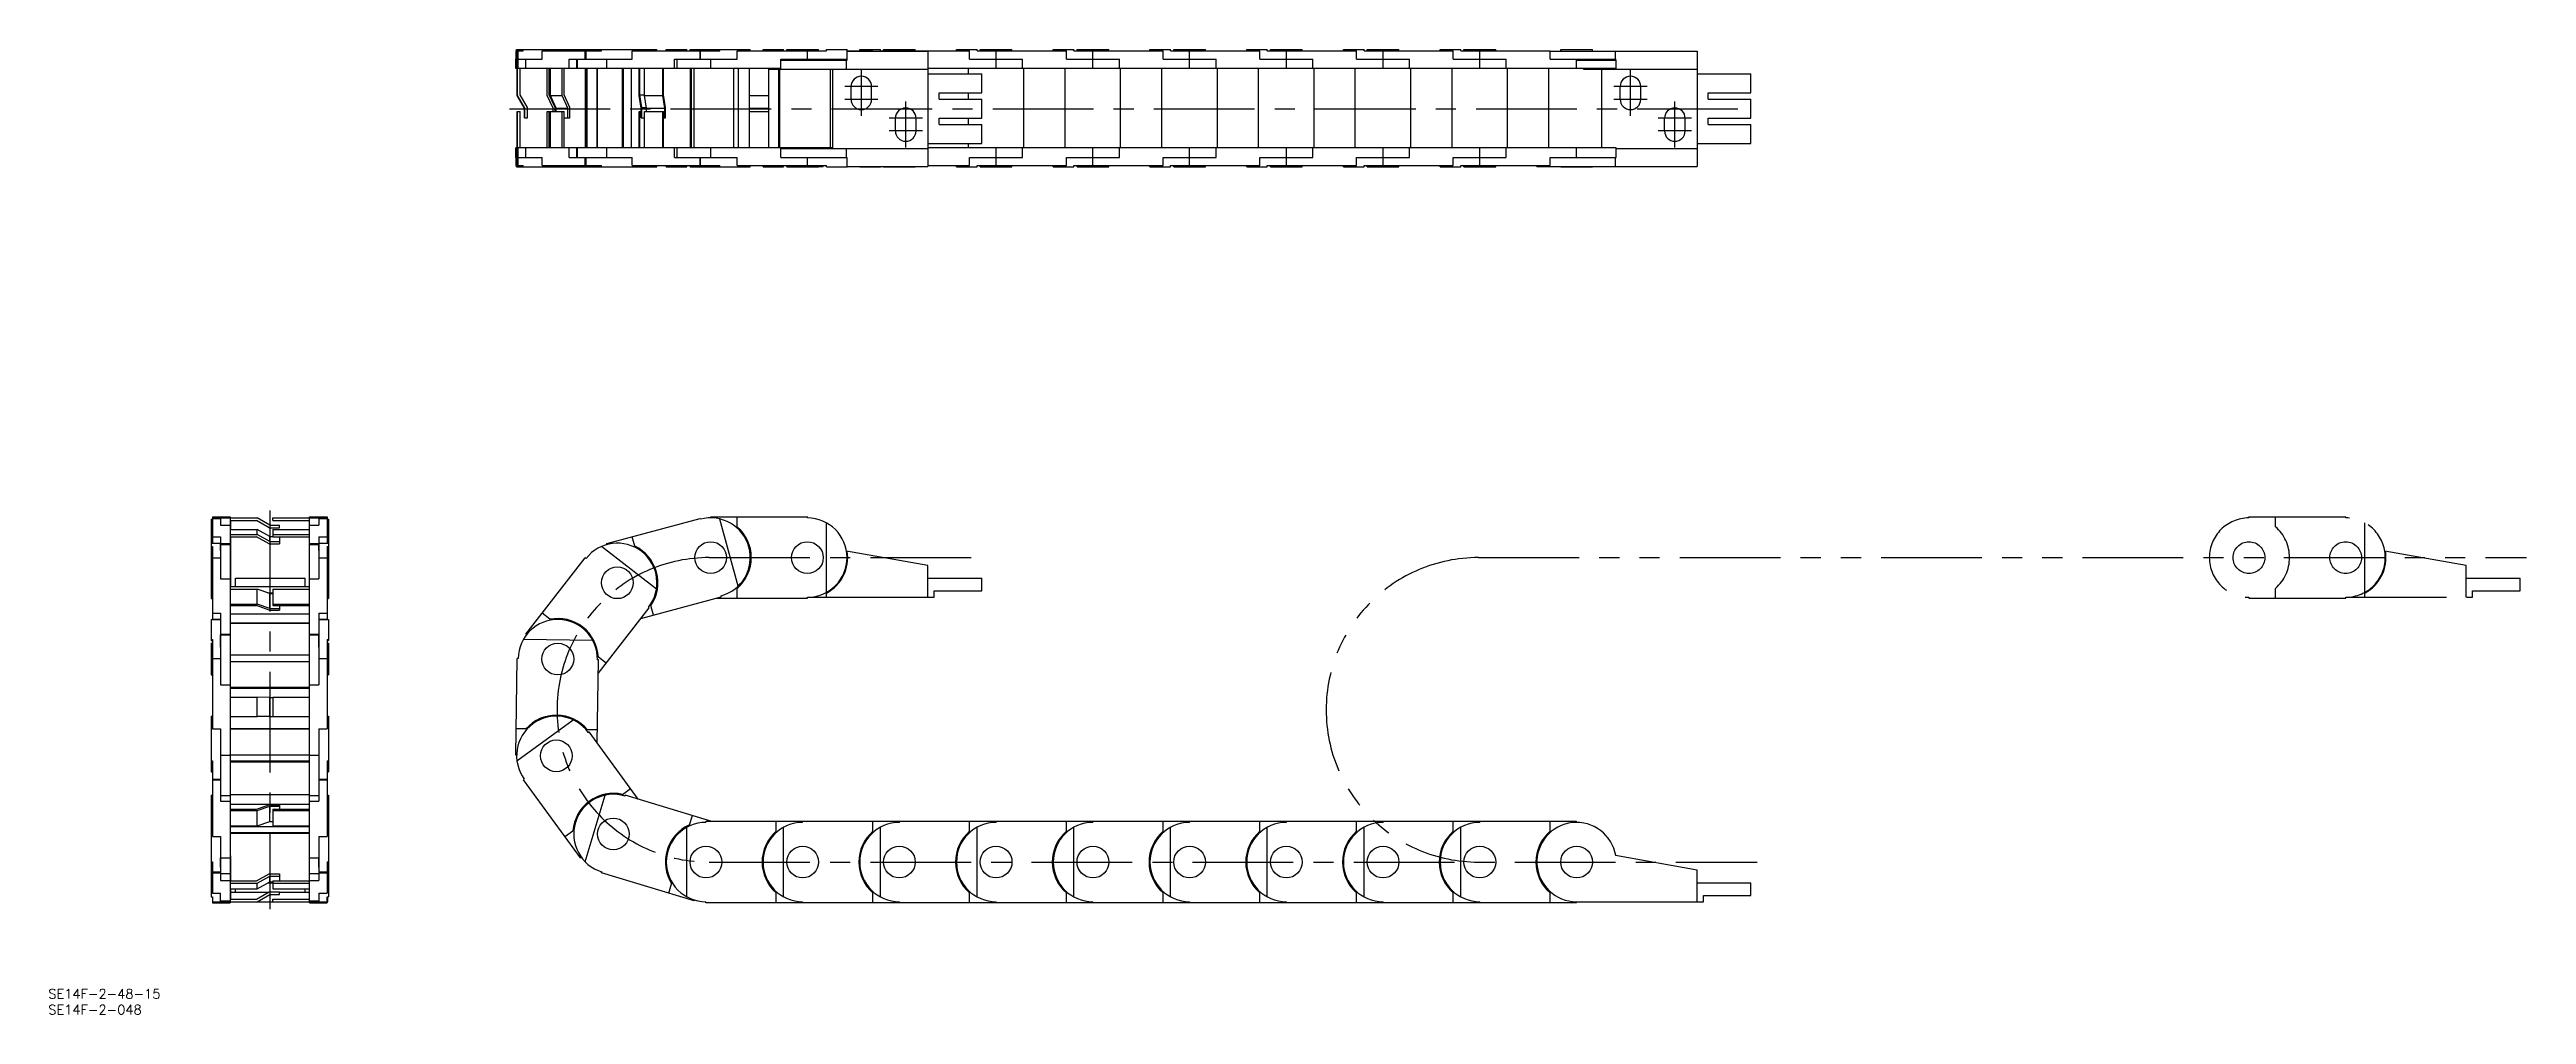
# Model space of a CAD drawing. Extents: x -69 to 712, y -35 to 269.
import ezdxf

# ---------------------------------------------------------------- set-up
doc = ezdxf.new("R2010")
doc.units = 0
doc.linetypes.add('CENTER', pattern=[50.8, 31.75, -6.35, 6.35, -6.35])
doc.linetypes.add('PHANTOM', pattern=[63.5, 31.75, -6.35, 6.35, -6.35, 6.35, -6.35])
doc.layers.get('0').update_dxf_attribs({"linetype": 'CONTINUOUS'})
doc.layers.add('CENTER', color=1, linetype='CENTER')
doc.styles.get("Standard").update_dxf_attribs({"font": 'txt.shx', "height": 3, "bigfont": 'bigfont.shx'})

msp = doc.modelspace()

# ---------------------------------------------------------------- linework, layer by layer
at = {"color": 7, "linetype": 'CONTINUOUS'}
for p, q in [((77.53, 262.97), (77.53, 265.97)), ((77.53, 265.97), (77.66, 265.97)), ((77.66, 268.58), (79.93, 268.58)), ((77.66, 265.97), (77.66, 268.58)), ((77.82, 268.97), (122.06, 268.97)), ((77.82, 268.58), (77.82, 268.97)), ((77.87, 262.97), (77.87, 265.97)), ((77.87, 265.97), (85.84, 265.97)), ((78, 265.97), (78, 268.58)), ((78.3, 265.97), (78.3, 268.58)), ((78.3, 262.97), (78.3, 265.97)), ((78.87, 265.97), (80.71, 265.97)), ((78.87, 265.97), (78.87, 265.97)), ((79.93, 268.58), (79.93, 268.97)), ((80.71, 262.97), (80.71, 265.97)), ((85.84, 268.58), (104.6, 268.58)), ((85.84, 265.97), (85.84, 268.58)), ((94.33, 265.97), (114.28, 265.97)), ((94.33, 262.97), (94.33, 265.97)), ((96.77, 262.97), (96.77, 265.97)), ((96.77, 265.97), (97.06, 265.97)), ((97.06, 262.97), (97.06, 265.97)), ((99.46, 265.97), (99.46, 268.58)), ((99.7, 265.97), (99.7, 268.58)), ((101.86, 268.58), (101.86, 268.97)), ((102.29, 265.97), (106.22, 265.97)), ((102.29, 265.97), (102.29, 265.97)), ((104.56, 268.58), (104.56, 268.97)), ((104.6, 268.58), (104.6, 268.97)), ((106.22, 262.97), (106.22, 265.97)), ((114.28, 268.58), (141.93, 268.58)), ((114.28, 265.97), (114.28, 268.58)), ((122.06, 268.58), (122.06, 268.97)), ((125, 268.97), (131.5, 268.97)), ((125, 268.58), (125, 268.97)), ((127.6, 262.97), (127.6, 265.97)), ((127.6, 265.97), (147.35, 265.97)), ((128.41, 262.97), (128.41, 265.97)), ((131.5, 268.58), (131.5, 268.97)), ((132.5, 268.97), (151.5, 268.97)), ((132.5, 268.58), (132.5, 268.97)), ((134, 268.58), (134, 268.97)), ((135.66, 265.97), (135.66, 268.58)), ((135.74, 265.97), (135.74, 268.58)), ((139, 262.97), (139, 265.97)), ((141.93, 268.58), (141.93, 268.97)), ((147.35, 268.58), (175.5, 268.58)), ((147.35, 265.97), (147.35, 268.58)), ((151.5, 268.58), (151.5, 268.97)), ((155.5, 268.97), (162, 268.97)), ((155.5, 268.58), (155.5, 268.97)), ((161.15, 262.97), (161.15, 265.97)), ((161.15, 265.97), (173.05, 265.97)), ((161.15, 265.62), (182.04, 265.62)), ((162, 268.58), (162, 268.97)), ((163, 268.97), (173, 268.97)), ((163, 268.58), (163, 268.97)), ((164.5, 265.62), (164.5, 265.97)), ((169.5, 265.97), (169.5, 268.58)), ((173, 268.58), (173, 268.97)), ((173.05, 265.97), (182, 265.97)), ((173.05, 265.97), (173.05, 265.97)), ((174.5, 265.62), (174.5, 265.97)), ((175.5, 268.97), (182, 268.97)), ((175.5, 268.58), (175.5, 268.97)), ((175.5, 265.62), (175.5, 265.97)), ((181.83, 262.8), (181.83, 265.62)), ((182, 265.97), (182, 268.97)), ((182, 268.58), (190.15, 268.58)), ((182, 268.45), (207.5, 268.45)), ((182.04, 265.62), (182.04, 268.45)), ((186, 268.97), (192.5, 268.97)), ((186, 268.58), (186, 268.97)), ((190.15, 268.45), (190.15, 268.58)), ((192.5, 268.58), (192.5, 268.97)), ((192.5, 268.58), (220.65, 268.58)), ((193.5, 268.97), (203.5, 268.97)), ((193.5, 268.58), (193.5, 268.97)), ((198.5, 268.45), (198.5, 268.58)), ((203.5, 268.58), (203.5, 268.97)), ((207.5, 268.45), (207.5, 232.15)), ((216.5, 268.97), (223, 268.97)), ((216.5, 268.58), (216.5, 268.97)), ((220.65, 265.97), (220.65, 268.58)), ((220.65, 265.97), (237.35, 265.97)), ((223, 268.58), (223, 268.97)), ((223, 268.58), (251.15, 268.58)), ((224, 268.97), (234, 268.97)), ((224, 268.58), (224, 268.97)), ((229, 262.97), (229, 268.58)), ((234, 268.58), (234, 268.97)), ((237.35, 262.97), (237.35, 265.97)), ((247, 268.97), (253.5, 268.97)), ((247, 268.58), (247, 268.97)), ((251.15, 265.97), (251.15, 268.58)), ((251.15, 265.97), (267.85, 265.97)), ((253.5, 268.58), (253.5, 268.97)), ((253.5, 268.58), (281.65, 268.58)), ((254.5, 268.97), (264.5, 268.97)), ((254.5, 268.58), (254.5, 268.97)), ((259.5, 262.97), (259.5, 268.58)), ((264.5, 268.58), (264.5, 268.97)), ((267.85, 262.97), (267.85, 265.97)), ((277.5, 268.97), (284, 268.97)), ((277.5, 268.58), (277.5, 268.97)), ((281.65, 265.97), (281.65, 268.58)), ((281.65, 265.97), (298.35, 265.97)), ((284, 268.58), (284, 268.97)), ((284, 268.58), (312.15, 268.58)), ((285, 268.97), (295, 268.97)), ((285, 268.58), (285, 268.97)), ((290, 262.97), (290, 268.58)), ((295, 268.58), (295, 268.97)), ((298.35, 262.97), (298.35, 265.97)), ((308, 268.97), (314.5, 268.97)), ((308, 268.58), (308, 268.97)), ((312.15, 265.97), (312.15, 268.58)), ((312.15, 265.97), (328.85, 265.97)), ((314.5, 268.58), (314.5, 268.97)), ((314.5, 268.58), (342.65, 268.58)), ((315.5, 268.97), (325.5, 268.97)), ((315.5, 268.58), (315.5, 268.97)), ((320.5, 262.97), (320.5, 268.58)), ((325.5, 268.58), (325.5, 268.97)), ((328.85, 262.97), (328.85, 265.97)), ((338.5, 268.97), (345, 268.97)), ((338.5, 268.58), (338.5, 268.97)), ((342.65, 265.97), (342.65, 268.58)), ((342.65, 265.97), (359.35, 265.97)), ((345, 268.58), (345, 268.97)), ((345, 268.58), (373.15, 268.58)), ((346, 268.97), (356, 268.97)), ((346, 268.58), (346, 268.97)), ((351, 262.97), (351, 268.58)), ((356, 268.58), (356, 268.97)), ((359.35, 262.97), (359.35, 265.97)), ((369, 268.97), (375.5, 268.97)), ((369, 268.58), (369, 268.97)), ((373.15, 265.97), (373.15, 268.58)), ((373.15, 265.97), (389.85, 265.97)), ((375.5, 268.58), (375.5, 268.97)), ((375.5, 268.58), (403.65, 268.58)), ((376.5, 268.97), (386.5, 268.97)), ((376.5, 268.58), (376.5, 268.97)), ((381.5, 262.97), (381.5, 268.58)), ((386.5, 268.58), (386.5, 268.97)), ((389.85, 262.97), (389.85, 265.97)), ((403.65, 265.97), (403.65, 268.58)), ((403.65, 268.45), (450, 268.45)), ((403.65, 265.97), (424.5, 265.97)), ((407, 268.97), (417, 268.97)), ((407, 268.45), (407, 268.97)), ((412, 262.97), (412, 265.97)), ((412, 265.62), (424.54, 265.62)), ((417, 268.45), (417, 268.97)), ((424.33, 265.62), (424.33, 268.45)), ((424.5, 262.97), (424.5, 265.62)), ((424.54, 262.8), (424.54, 265.62)), ((450, 268.45), (450, 232.15)), ((161.15, 262.97), (77.53, 262.97)), ((78.02, 254.47), (78.02, 262.97)), ((78.11, 254.47), (78.11, 262.97)), ((78.91, 254.69), (78.91, 262.97)), ((87.46, 254.47), (87.46, 262.97)), ((88.1, 254.69), (88.1, 262.97)), ((88.48, 254.47), (88.48, 262.97)), ((92.17, 254.47), (92.17, 262.97)), ((92.8, 254.69), (92.8, 262.97)), ((99.56, 237.97), (99.56, 262.97)), ((99.76, 237.97), (99.76, 262.97)), ((100.01, 237.97), (100.01, 262.97)), ((103.16, 237.97), (103.16, 262.97)), ((103.36, 237.97), (103.36, 262.97)), ((111.2, 237.97), (111.2, 262.97)), ((111.54, 237.97), (111.54, 262.97)), ((114.03, 237.97), (114.03, 262.97)), ((116.4, 254.47), (116.4, 262.97)), ((116.64, 254.69), (116.64, 262.97)), ((118.12, 254.47), (118.12, 262.97)), ((123.91, 254.47), (123.91, 262.97)), ((124.12, 254.69), (124.12, 262.97)), ((132.68, 237.97), (132.68, 262.97)), ((132.99, 237.97), (132.99, 262.97)), ((133.81, 237.97), (133.81, 262.97)), ((146.25, 237.97), (146.25, 262.97)), ((147.75, 237.97), (147.75, 262.97)), ((151.25, 237.97), (151.25, 262.97)), ((157.25, 262.97), (157.25, 237.97)), ((157.25, 262.8), (207.5, 262.8)), ((160.5, 237.97), (160.5, 262.8)), ((160.75, 237.97), (160.75, 262.8)), ((176.75, 237.97), (176.75, 262.8)), ((177.5, 237.8), (177.5, 262.8)), ((424.5, 262.97), (207.5, 262.97)), ((207.5, 261.3), (224.5, 261.3)), ((220.25, 261.3), (220.25, 262.97)), ((224.5, 255.3), (224.5, 261.3)), ((237.75, 237.97), (237.75, 262.97)), ((250.75, 237.97), (250.75, 262.97)), ((268.25, 237.97), (268.25, 262.97)), ((281.25, 237.97), (281.25, 262.97)), ((298.75, 237.97), (298.75, 262.97)), ((311.75, 237.97), (311.75, 262.97)), ((329.25, 237.97), (329.25, 262.97)), ((342.25, 237.97), (342.25, 262.97)), ((359.75, 237.97), (359.75, 262.97)), ((372.75, 237.97), (372.75, 262.97)), ((390.25, 237.97), (390.25, 262.97)), ((403.25, 237.97), (403.25, 262.97)), ((414.24, 262.8), (414.24, 262.97)), ((414.24, 262.8), (450, 262.8)), ((420, 237.97), (420, 262.8)), ((450, 261.3), (467, 261.3)), ((467, 255.3), (467, 261.3)), ((80.33, 250.47), (78.02, 254.47)), ((78.02, 254.47), (78.11, 254.47)), ((80.42, 250.47), (78.11, 254.47)), ((81.22, 250.69), (78.91, 254.69)), ((80.33, 250.47), (80.42, 250.47)), ((80.33, 247.47), (80.33, 250.47)), ((80.42, 247.47), (80.42, 250.47)), ((81.22, 247.47), (81.22, 250.69)), ((89.32, 250.47), (87.46, 254.47)), ((89.97, 250.69), (88.1, 254.69)), ((88.1, 254.69), (88.48, 254.69)), ((90.3, 250.47), (88.48, 254.47)), ((88.48, 254.47), (92.17, 254.47)), ((89.32, 249.47), (89.32, 250.47)), ((89.97, 250.69), (90.2, 250.69)), ((89.97, 249.47), (89.97, 250.69)), ((90.3, 250.47), (93.99, 250.47)), ((90.3, 249.47), (90.3, 250.47)), ((93.99, 250.47), (92.17, 254.47)), ((94.62, 250.69), (92.8, 254.69)), ((93.99, 247.47), (93.99, 250.47)), ((94.62, 247.47), (94.62, 250.69)), ((117.08, 250.47), (116.4, 254.47)), ((117.31, 250.69), (116.64, 254.69)), ((116.64, 254.69), (118.12, 254.69)), ((117.08, 247.47), (117.08, 250.47)), ((117.31, 250.69), (118.69, 250.69)), ((117.31, 247.47), (117.31, 250.69)), ((118.72, 250.47), (118.12, 254.47)), ((118.12, 254.47), (123.91, 254.47)), ((118.72, 250.47), (124.52, 250.47)), ((118.72, 249.47), (118.72, 250.47)), ((124.52, 250.47), (123.91, 254.47)), ((124.72, 250.69), (124.12, 254.69)), ((124.52, 247.47), (124.52, 250.47)), ((124.72, 247.47), (124.72, 250.69)), ((151.25, 254.47), (157.25, 254.47)), ((151.25, 250.47), (157.25, 250.47)), ((183.25, 253.3), (183.25, 257.3)), ((189.75, 253.3), (189.75, 257.3)), ((211, 255.3), (224.5, 255.3)), ((211, 253.3), (211, 255.3)), ((211, 253.3), (224.5, 253.3)), ((220.25, 253.3), (220.25, 255.3)), ((224.5, 247.3), (224.5, 253.3)), ((425.75, 253.3), (425.75, 257.3)), ((432.25, 253.3), (432.25, 257.3)), ((453.5, 255.3), (467, 255.3)), ((453.5, 253.3), (453.5, 255.3)), ((453.5, 253.3), (467, 253.3)), ((467, 247.3), (467, 253.3)), ((78.02, 237.97), (78.02, 249.47)), ((78.02, 249.47), (78.91, 249.47)), ((78.11, 237.97), (78.11, 249.47)), ((78.91, 237.97), (78.91, 249.47)), ((80.33, 247.47), (81.22, 247.47)), ((87.46, 237.97), (87.46, 249.47)), ((87.46, 249.47), (92.8, 249.47)), ((88.1, 237.97), (88.1, 249.47)), ((88.48, 237.97), (88.48, 249.47)), ((92.17, 237.97), (92.17, 249.47)), ((92.8, 237.97), (92.8, 249.47)), ((92.8, 247.47), (94.62, 247.47)), ((116.4, 237.97), (116.4, 249.47)), ((116.4, 249.47), (117.08, 249.47)), ((116.64, 237.97), (116.64, 249.47)), ((117.08, 247.47), (118.12, 247.47)), ((118.12, 237.97), (118.12, 249.47)), ((118.12, 249.47), (124.12, 249.47)), ((123.91, 237.97), (123.91, 249.47)), ((124.12, 237.97), (124.12, 249.47)), ((124.12, 247.47), (124.72, 247.47)), ((151.25, 249.47), (157.25, 249.47)), ((197.25, 243.3), (197.25, 247.3)), ((203.75, 243.3), (203.75, 247.3)), ((211, 247.3), (224.5, 247.3)), ((211, 245.3), (211, 247.3)), ((211, 245.3), (224.5, 245.3)), ((220.25, 245.3), (220.25, 247.3)), ((224.5, 239.3), (224.5, 245.3)), ((439.75, 243.3), (439.75, 247.3)), ((446.25, 243.3), (446.25, 247.3)), ((453.5, 247.3), (467, 247.3)), ((453.5, 245.3), (453.5, 247.3)), ((453.5, 245.3), (467, 245.3)), ((467, 239.3), (467, 245.3)), ((177.5, 237.97), (77.53, 237.97)), ((77.53, 234.97), (77.53, 237.97)), ((77.53, 234.97), (77.66, 234.97)), ((77.66, 232.37), (77.66, 234.97)), ((77.87, 234.97), (77.87, 237.97)), ((77.87, 234.97), (85.84, 234.97)), ((78, 232.37), (78, 234.97)), ((78.3, 234.97), (78.3, 237.97)), ((78.3, 232.37), (78.3, 234.97)), ((78.87, 234.98), (80.94, 234.98)), ((78.87, 234.97), (78.87, 234.98)), ((80.71, 234.97), (80.71, 237.97)), ((85.84, 232.37), (85.84, 234.97)), ((94.33, 234.97), (94.33, 237.97)), ((94.33, 234.97), (114.28, 234.97)), ((96.77, 234.98), (96.77, 237.97)), ((96.77, 234.98), (97.06, 234.98)), ((97.06, 234.97), (97.06, 237.97)), ((99.46, 232.37), (99.46, 234.97)), ((99.7, 232.37), (99.7, 234.97)), ((102.29, 234.98), (106.3, 234.98)), ((102.29, 234.97), (102.29, 234.98)), ((106.22, 234.97), (106.22, 237.97)), ((114.28, 232.37), (114.28, 234.97)), ((127.6, 234.97), (127.6, 237.97)), ((127.6, 234.97), (147.35, 234.97)), ((128.41, 234.98), (128.41, 237.97)), ((135.66, 232.37), (135.66, 234.97)), ((135.74, 232.37), (135.74, 234.97)), ((139, 234.97), (139, 237.97)), ((147.35, 232.37), (147.35, 234.97)), ((161.15, 234.97), (161.15, 237.97)), ((161.15, 237.8), (207.5, 237.8)), ((161.15, 234.97), (182.04, 234.97)), ((168, 237.8), (168, 237.97)), ((169.5, 232.37), (169.5, 234.97)), ((173.05, 234.98), (181.83, 234.98)), ((173.05, 234.97), (173.05, 234.98)), ((176.35, 237.8), (176.35, 237.97)), ((181.83, 234.97), (181.83, 237.8)), ((182, 231.97), (182, 234.97)), ((182.04, 232.15), (182.04, 234.97)), ((207.5, 239.3), (224.5, 239.3)), ((424.5, 237.97), (207.5, 237.97)), ((220.25, 237.97), (220.25, 239.3)), ((220.65, 234.97), (237.35, 234.97)), ((220.65, 232.37), (220.65, 234.97)), ((229, 232.37), (229, 237.97)), ((237.35, 234.97), (237.35, 237.97)), ((251.15, 234.97), (267.85, 234.97)), ((251.15, 232.37), (251.15, 234.97)), ((259.5, 232.37), (259.5, 237.97)), ((267.85, 234.97), (267.85, 237.97)), ((281.65, 234.97), (298.35, 234.97)), ((281.65, 232.37), (281.65, 234.97)), ((290, 232.37), (290, 237.97)), ((298.35, 234.97), (298.35, 237.97)), ((312.15, 234.97), (328.85, 234.97)), ((312.15, 232.37), (312.15, 234.97)), ((320.5, 232.37), (320.5, 237.97)), ((328.85, 234.97), (328.85, 237.97)), ((342.65, 234.97), (359.35, 234.97)), ((342.65, 232.37), (342.65, 234.97)), ((351, 232.37), (351, 237.97)), ((359.35, 234.97), (359.35, 237.97)), ((373.15, 234.97), (389.85, 234.97)), ((373.15, 232.37), (373.15, 234.97)), ((381.5, 232.37), (381.5, 237.97)), ((389.85, 234.97), (389.85, 237.97)), ((403.65, 234.97), (424.54, 234.97)), ((403.65, 232.37), (403.65, 234.97)), ((412, 234.97), (412, 237.97)), ((424.33, 232.15), (424.33, 234.97)), ((424.5, 234.97), (424.5, 237.97)), ((424.5, 237.8), (450, 237.8)), ((424.54, 234.97), (424.54, 237.8)), ((450, 239.3), (467, 239.3)), ((77.66, 232.37), (79.93, 232.37)), ((77.82, 231.97), (77.82, 232.37)), ((77.82, 231.97), (122.06, 231.97)), ((79.93, 231.97), (79.93, 232.37)), ((85.84, 232.37), (104.6, 232.37)), ((101.86, 231.97), (101.86, 232.37)), ((104.56, 231.97), (104.56, 232.37)), ((104.6, 231.97), (104.6, 232.37)), ((114.28, 232.37), (141.93, 232.37)), ((122.06, 231.97), (122.06, 232.37)), ((125, 231.97), (125, 232.37)), ((125, 231.97), (131.5, 231.97)), ((131.5, 231.97), (131.5, 232.37)), ((132.5, 231.97), (132.5, 232.37)), ((132.5, 231.97), (151.5, 231.97)), ((134, 231.97), (134, 232.37)), ((141.93, 231.97), (141.93, 232.37)), ((147.35, 232.37), (175.5, 232.37)), ((151.5, 231.97), (151.5, 232.37)), ((155.5, 231.97), (155.5, 232.37)), ((155.5, 231.97), (162, 231.97)), ((162, 231.97), (162, 232.37)), ((163, 231.97), (163, 232.37)), ((163, 231.97), (173, 231.97)), ((164.5, 232.15), (164.5, 232.37)), ((164.5, 232.15), (174.5, 232.15)), ((173, 231.97), (173, 232.15)), ((174.5, 232.15), (174.5, 232.37)), ((175.5, 231.97), (175.5, 232.37)), ((175.5, 231.97), (182, 231.97)), ((182, 232.15), (207.5, 232.15)), ((186, 231.97), (186, 232.15)), ((186, 231.97), (192.5, 231.97)), ((192.5, 231.97), (192.5, 232.15)), ((193.5, 231.97), (193.5, 232.15)), ((193.5, 231.97), (203.5, 231.97)), ((203.5, 231.97), (203.5, 232.15)), ((207.5, 232.37), (220.65, 232.37)), ((216.5, 231.97), (216.5, 232.37)), ((216.5, 231.97), (223, 231.97)), ((223, 232.37), (251.15, 232.37)), ((223, 231.97), (223, 232.37)), ((224, 231.97), (224, 232.37)), ((224, 231.97), (234, 231.97)), ((234, 231.97), (234, 232.37)), ((247, 231.97), (247, 232.37)), ((247, 231.97), (253.5, 231.97)), ((253.5, 232.37), (281.65, 232.37)), ((253.5, 231.97), (253.5, 232.37)), ((254.5, 231.97), (254.5, 232.37)), ((254.5, 231.97), (264.5, 231.97)), ((264.5, 231.97), (264.5, 232.37)), ((277.5, 231.97), (277.5, 232.37)), ((277.5, 231.97), (284, 231.97)), ((284, 232.37), (312.15, 232.37)), ((284, 231.97), (284, 232.37)), ((285, 231.97), (285, 232.37)), ((285, 231.97), (295, 231.97)), ((295, 231.97), (295, 232.37)), ((308, 231.97), (308, 232.37)), ((308, 231.97), (314.5, 231.97)), ((314.5, 232.37), (342.65, 232.37)), ((314.5, 231.97), (314.5, 232.37)), ((315.5, 231.97), (315.5, 232.37)), ((315.5, 231.97), (325.5, 231.97)), ((325.5, 231.97), (325.5, 232.37)), ((338.5, 231.97), (338.5, 232.37)), ((338.5, 231.97), (345, 231.97)), ((345, 232.37), (373.15, 232.37)), ((345, 231.97), (345, 232.37)), ((346, 231.97), (346, 232.37)), ((346, 231.97), (356, 231.97)), ((356, 231.97), (356, 232.37)), ((369, 231.97), (369, 232.37)), ((369, 231.97), (375.5, 231.97)), ((375.5, 232.37), (403.65, 232.37)), ((375.5, 231.97), (375.5, 232.37)), ((376.5, 231.97), (376.5, 232.37)), ((376.5, 231.97), (386.5, 231.97)), ((386.5, 231.97), (386.5, 232.37)), ((399.5, 232.15), (399.5, 232.37)), ((399.5, 232.15), (450, 232.15)), ((407, 231.97), (407, 232.15)), ((407, 231.97), (417, 231.97)), ((417, 231.97), (417, 232.15)), ((-18.5, 120.95), (-18.5, 95.85)), ((-18.5, 120.95), (-18.1, 120.95)), ((-18.1, 121.6), (-18.1, 113.35)), ((-18.1, 121.6), (-12.5, 121.6)), ((-18.1, 121.3), (-4, 121.3)), ((-18.1, 121.16), (-15.5, 121.16)), ((-15.5, 121.6), (-15.5, 118.98)), ((-15.5, 118.98), (-12.5, 118.98)), ((-12.5, 121.6), (-12.5, 0)), ((-12.5, 120.5), (-4.21, 120.5)), ((-12.5, 117.67), (-4, 117.67)), ((-12.33, 117.67), (-12.33, 120.5)), ((-0.21, 118.19), (-4.21, 120.5)), ((0, 118.99), (-4, 121.3)), ((0, 115.44), (-4, 117.67)), ((-4, 116.11), (-4, 117.67)), ((-0.21, 118.19), (3, 118.19)), ((0, 118.99), (3, 118.99)), ((1, 121.3), (18.1, 121.3)), ((1, 120.5), (1, 121.3)), ((1, 120.5), (12.5, 120.5)), ((1, 117.67), (12.5, 117.67)), ((1, 117.67), (1, 115.34)), ((3, 118.19), (3, 118.99)), ((12.5, 0), (12.5, 121.6)), ((12.5, 121.6), (18.1, 121.6)), ((12.5, 118.98), (15.5, 118.98)), ((15.5, 121.6), (15.5, 118.98)), ((15.5, 121.16), (18.1, 121.16)), ((18.1, 121.6), (18.1, 113.35)), ((18.1, 120.95), (18.5, 120.95)), ((18.5, 120.95), (18.5, 95.85)), ((106.22, 113.2), (135.66, 121.16)), ((135.74, 120.87), (135.66, 121.16)), ((139, 121.6), (169.5, 121.6)), ((139, 121.3), (139, 121.6)), ((147.65, 99.78), (141.93, 120.95)), ((147.35, 118.5), (147.35, 121.6)), ((169.5, 121.3), (169.5, 121.6)), ((175.5, 97.83), (175.5, 119.77)), ((-18.5, 113.8), (-18.1, 113.8)), ((-18.5, 113.35), (-15.5, 113.35)), ((-18.5, 112.32), (-18.1, 112.32)), ((-18.1, 115.38), (-15.5, 115.38)), ((-18.1, 112.32), (-18.1, 89.29)), ((-15.5, 115.38), (-15.5, 102.13)), ((-15.5, 111.02), (-15.5, 113.35)), ((-15.5, 113.2), (-12.5, 113.2)), ((-15.5, 112.91), (-12.5, 112.91)), ((-15.5, 111.02), (-15.5, 111.02)), ((-12.5, 116.11), (-4, 116.11)), ((-12.5, 115.34), (-4.21, 115.34)), ((-12.33, 99.7), (-12.33, 115.34)), ((-0.21, 113.11), (-4.21, 115.34)), ((0, 113.88), (-4, 116.11)), ((-0.21, 113.11), (3, 113.11)), ((0, 115.44), (1, 115.44)), ((0, 113.88), (0, 115.44)), ((0, 113.88), (3, 113.88)), ((1, 116.11), (12.5, 116.11)), ((1, 115.34), (12.5, 115.34)), ((3, 115.34), (3, 113.11)), ((12.5, 113.2), (15.5, 113.2)), ((12.5, 112.91), (15.5, 112.91)), ((15.49, 111.02), (15.49, 113.35)), ((15.49, 111.02), (15.5, 111.02)), ((15.5, 115.38), (15.5, 102.13)), ((15.5, 115.38), (18.1, 115.38)), ((15.5, 113.35), (18.5, 113.35)), ((18.1, 113.8), (18.5, 113.8)), ((18.1, 112.32), (18.1, 89.29)), ((18.1, 112.32), (18.5, 112.32)), ((121.89, 98.83), (104.6, 112.32)), ((106.3, 112.91), (106.22, 113.2)), ((115.09, 112.39), (114.28, 115.38)), ((207.5, 106.3), (181.83, 110.83)), ((-18.5, 105.85), (-18.1, 105.85)), ((-18.1, 108.72), (-15.5, 108.72)), ((-15.5, 102.13), (-12.5, 102.13)), ((-10.83, 102.3), (11.17, 102.3)), ((-10.83, 99.7), (-10.83, 102.3)), ((11.17, 99.7), (11.17, 102.3)), ((12.5, 102.13), (15.5, 102.13)), ((15.5, 108.72), (18.1, 108.72)), ((18.1, 105.85), (18.5, 105.85)), ((80.71, 84.66), (99.46, 108.72)), ((99.7, 108.53), (99.46, 108.72)), ((207.5, 96.3), (207.5, 106.3)), ((207.5, 102.3), (224.5, 102.3)), ((224.5, 98.3), (224.5, 102.3)), ((-18.5, 95.85), (-18.1, 95.85)), ((-12.5, 99.7), (12.5, 99.7)), ((-12.5, 98.87), (-4, 98.87)), ((-12.5, 94.14), (-4, 94.14)), ((-4, 94.14), (-4, 98.87)), ((0, 97.45), (-4, 98.87)), ((0, 92.72), (-4, 94.14)), ((-0.61, 97.67), (1, 97.67)), ((0, 92.72), (0, 97.45)), ((0, 97.45), (1, 97.45)), ((1, 98.87), (1, 93.65)), ((1, 98.87), (12.5, 98.87)), ((1, 94.14), (12.5, 94.14)), ((18.1, 95.85), (18.5, 95.85)), ((117.02, 89.6), (142.34, 96.44)), ((140.7, 96), (169.5, 96)), ((142.34, 96.44), (142.26, 96.73)), ((147.35, 96), (147.35, 99.1)), ((169.5, 96.3), (209.5, 96.3)), ((169.5, 96), (169.5, 96.3)), ((175.5, 96.3), (175.5, 97.61)), ((209.5, 98.3), (224.5, 98.3)), ((209.5, 96.3), (209.5, 98.3)), ((-18.5, 89.29), (-18.5, 82.62)), ((-18.5, 89.29), (-15.5, 89.29)), ((-18.1, 91.25), (-15.5, 91.25)), ((-18.1, 89.34), (-15.5, 89.34)), ((-15.5, 91.25), (-15.5, 68.64)), ((-12.5, 93.65), (-4.21, 93.65)), ((-12.5, 91.06), (12.5, 91.06)), ((-12.5, 88.2), (12.5, 88.2)), ((-12.5, 88.15), (12.5, 88.15)), ((-0.21, 92.23), (-4.21, 93.65)), ((-0.21, 92.23), (3, 92.23)), ((0, 92.72), (3, 92.72)), ((1, 93.65), (12.5, 93.65)), ((3, 93.65), (3, 92.23)), ((15.5, 91.25), (15.5, 68.64)), ((15.5, 91.25), (18.1, 91.25)), ((15.5, 89.34), (18.1, 89.34)), ((15.5, 89.29), (18.5, 89.29)), ((18.5, 89.29), (18.5, 82.62)), ((88.28, 89.34), (85.84, 91.25)), ((103.53, 72.3), (119.65, 92.98)), ((119.65, 92.98), (119.41, 93.16)), ((120.95, 90.67), (120.15, 93.66)), ((-18.5, 82.96), (-18.1, 82.96)), ((-18.5, 82.62), (-18.1, 82.62)), ((-18.5, 81.79), (-18.5, 71.79)), ((-18.5, 81.79), (-18.1, 81.79)), ((-18.1, 82.96), (-18.1, 54.8)), ((-15.5, 84.66), (-12.5, 84.66)), ((-15.5, 80.53), (-15.5, 84.48)), ((-15.5, 84.48), (-12.5, 84.48)), ((-15.5, 80.53), (-15.5, 80.53)), ((-12.5, 78.1), (12.5, 78.1)), ((12.5, 84.66), (15.5, 84.66)), ((12.5, 84.48), (15.5, 84.48)), ((15.49, 80.53), (15.49, 84.48)), ((15.49, 80.53), (15.5, 80.53)), ((18.1, 82.96), (18.1, 54.8)), ((18.1, 82.96), (18.5, 82.96)), ((18.1, 82.62), (18.5, 82.62)), ((18.1, 81.79), (18.5, 81.79)), ((18.5, 81.79), (18.5, 71.79)), ((101.86, 82.62), (79.93, 82.96)), ((80.94, 84.48), (80.71, 84.66)), ((-18.5, 71.79), (-18.1, 71.79)), ((-18.1, 76.99), (-15.5, 76.99)), ((-12.5, 76.01), (12.5, 76.01)), ((15.5, 76.99), (18.1, 76.99)), ((18.1, 71.79), (18.5, 71.79)), ((77.53, 46.5), (78, 76.99)), ((78.3, 76.99), (78, 76.99)), ((103.19, 50.39), (103.6, 76.59)), ((103.6, 76.59), (103.3, 76.6)), ((106.03, 75.51), (103.59, 77.41)), ((-15.5, 68.64), (-12.5, 68.64)), ((-12.5, 67.9), (12.5, 67.9)), ((-12.5, 67.65), (12.5, 67.65)), ((-12.5, 64.74), (-4, 64.74)), ((-4, 58.74), (-4, 64.74)), ((0, 64.7), (-4, 64.74)), ((0, 58.7), (0, 64.7)), ((0, 64.7), (1, 64.7)), ((1, 64.74), (12.5, 64.74)), ((1, 64.74), (1, 58.73)), ((12.5, 68.64), (15.5, 68.64)), ((-18.5, 58.8), (-18.5, 41.3)), ((-18.5, 58.8), (-18.1, 58.8)), ((-18.1, 54.85), (-15.5, 54.85)), ((-18.1, 54.8), (-15.5, 54.8)), ((-15.5, 54.85), (-15.5, 32)), ((-12.5, 58.74), (-4, 58.74)), ((-12.5, 58.73), (-4.21, 58.73)), ((-12.5, 54.9), (12.5, 54.9)), ((-12.5, 54.85), (12.5, 54.85)), ((-0.21, 58.69), (-4.21, 58.73)), ((0, 58.7), (-4, 58.74)), ((-0.21, 58.69), (3, 58.69)), ((0, 58.7), (3, 58.7)), ((1, 58.74), (12.5, 58.74)), ((1, 58.73), (12.5, 58.73)), ((3, 58.73), (3, 58.69)), ((15.5, 54.85), (15.5, 32)), ((15.5, 54.85), (18.1, 54.85)), ((15.5, 54.8), (18.1, 54.8)), ((18.1, 58.8), (18.5, 58.8)), ((18.5, 58.8), (18.5, 41.3)), ((80.75, 54.8), (77.66, 54.85)), ((77.93, 44.67), (95.64, 57.61)), ((103.25, 54.45), (100.16, 54.49)), ((100.42, 53.67), (100.66, 53.85)), ((116.13, 32.67), (100.66, 53.85)), ((-18.5, 44.67), (-18.1, 44.67)), ((-18.5, 41.3), (-18.1, 41.3)), ((-18.1, 44.67), (-18.1, 20.86)), ((-15.5, 46.5), (-12.5, 46.5)), ((-15.5, 46.49), (-12.5, 46.49)), ((-12.5, 46.61), (12.5, 46.61)), ((-12.5, 44.74), (12.5, 44.74)), ((-12.5, 44.4), (12.5, 44.4)), ((12.5, 46.5), (15.5, 46.5)), ((12.5, 46.49), (15.5, 46.49)), ((18.1, 44.67), (18.1, 20.86)), ((18.1, 44.67), (18.5, 44.67)), ((18.1, 41.3), (18.5, 41.3)), ((77.83, 46.49), (77.53, 46.5)), ((-18.5, 33.91), (-18.5, 1.83)), ((-18.5, 33.91), (-18.1, 33.91)), ((-18.1, 38.92), (-15.5, 38.92)), ((-18.1, 38.75), (-15.5, 38.75)), ((-15.5, 33.83), (-12.5, 33.83)), ((-15.5, 32), (-12.5, 32)), ((-12.5, 34.1), (12.5, 34.1)), ((12.5, 33.83), (15.49, 33.83)), ((12.5, 32), (15.5, 32)), ((15.5, 38.92), (18.1, 38.92)), ((15.5, 38.75), (18.1, 38.75)), ((18.1, 33.91), (18.5, 33.91)), ((18.5, 33.91), (18.5, 1.83)), ((79.99, 38.75), (80.23, 38.92)), ((97.98, 14.12), (79.99, 38.75)), ((99.39, 12.92), (105.77, 33.91)), ((111.23, 34.14), (113.73, 35.96)), ((111.95, 33.63), (112.04, 33.92)), ((139.4, 25.6), (112.04, 33.92)), ((-12.5, 31.09), (12.5, 31.09)), ((-12.5, 29.5), (-4.21, 29.5)), ((-12.5, 29.03), (-4, 29.03)), ((-12.5, 24.19), (-4, 24.19)), ((-12.5, 24.05), (12.5, 24.05)), ((-4.21, 29.5), (-0.21, 30.87)), ((-4, 29.03), (0, 30.39)), ((-4, 24.19), (-4, 29.03)), ((-4, 24.19), (0, 25.55)), ((-0.21, 30.87), (3, 30.87)), ((0, 25.55), (0, 30.39)), ((0, 30.39), (3, 30.39)), ((0, 25.55), (1, 25.55)), ((1, 29.5), (12.5, 29.5)), ((1, 29.5), (1, 24.19)), ((1, 29.03), (12.5, 29.03)), ((1, 24.19), (12.5, 24.19)), ((3, 30.87), (3, 29.5)), ((131.5, 1.83), (131.5, 23.77)), ((132.33, 24.51), (133.23, 27.48)), ((412, 25.6), (137.5, 25.6)), ((137.5, 25.3), (137.5, 25.6)), ((159.65, 22.5), (159.65, 25.6)), ((162, 1.83), (162, 23.77)), ((168, 25.3), (168, 25.6)), ((190.15, 22.5), (190.15, 25.6)), ((192.5, 1.83), (192.5, 23.77)), ((198.5, 25.3), (198.5, 25.6)), ((220.65, 22.5), (220.65, 25.6)), ((223, 1.83), (223, 23.77)), ((229, 25.3), (229, 25.6)), ((251.15, 22.5), (251.15, 25.6)), ((253.5, 1.83), (253.5, 23.77)), ((259.5, 25.3), (259.5, 25.6)), ((281.65, 22.5), (281.65, 25.6)), ((284, 1.83), (284, 23.77)), ((290, 25.3), (290, 25.6)), ((312.15, 22.5), (312.15, 25.6)), ((314.5, 1.83), (314.5, 23.77)), ((320.5, 25.3), (320.5, 25.6)), ((342.65, 22.5), (342.65, 25.6)), ((345, 1.83), (345, 23.77)), ((351, 25.3), (351, 25.6)), ((373.15, 22.5), (373.15, 25.6)), ((375.5, 1.83), (375.5, 23.77)), ((381.5, 25.3), (381.5, 25.6)), ((403.65, 22.5), (403.65, 25.6)), ((412, 25.3), (412, 25.6)), ((-18.1, 20.86), (-15.5, 20.86)), ((-15.5, 20.86), (-15.5, 6.99)), ((-12.5, 22.14), (12.5, 22.14)), ((-12.5, 21.9), (12.5, 21.9)), ((15.5, 20.86), (15.5, 6.99)), ((15.5, 20.86), (18.1, 20.86)), ((93.06, 20.86), (95.56, 22.69)), ((-18.5, 12.92), (-18.1, 12.92)), ((-18.1, 12.92), (-18.1, 2.98)), ((-18.1, 9.71), (-15.5, 9.71)), ((-18.1, 9.42), (-15.5, 9.42)), ((-15.5, 14.12), (-12.5, 14.12)), ((-15.5, 11.24), (-15.5, 14.12)), ((-15.5, 11.24), (-15.5, 11.24)), ((-15.5, 9.17), (-12.5, 9.17)), ((-12.5, 14.79), (-12.33, 14.79)), ((-12.33, 6.91), (-12.33, 14.79)), ((-4.21, 6.91), (-0.21, 9.12)), ((-4, 6.15), (0, 8.36)), ((-0.21, 9.12), (3, 9.12)), ((0, 8.36), (3, 8.36)), ((0, 6.61), (0, 8.36)), ((3, 9.12), (3, 6.91)), ((12.5, 14.12), (15.5, 14.12)), ((12.5, 9.17), (15.5, 9.17)), ((15.49, 11.24), (15.49, 14.3)), ((15.49, 11.24), (15.5, 11.24)), ((15.5, 9.71), (18.1, 9.71)), ((15.5, 9.42), (18.1, 9.42)), ((18.1, 12.92), (18.1, 2.98)), ((18.1, 12.92), (18.5, 12.92)), ((97.98, 14.12), (98.23, 14.3)), ((104.6, 9.42), (104.68, 9.71)), ((133.78, 0.55), (104.6, 9.42)), ((450, 10.3), (424.33, 14.83)), ((450, 0.3), (450, 10.3)), ((-18.5, 1.83), (-18.1, 1.83)), ((-18.1, 2.98), (-15.5, 2.98)), ((-18.1, 1.83), (-18.1, 0)), ((-18.1, 0.3), (18.32, 0.3)), ((-18.1, 0), (-12.5, 0)), ((-15.5, 6.99), (-12.5, 6.99)), ((-15.5, 0), (-15.5, 2.98)), ((-15.5, 0.55), (-12.5, 0.55)), ((-12.5, 6.91), (-4.21, 6.91)), ((-12.5, 6.15), (-4, 6.15)), ((-12.5, 4.4), (-4, 4.4)), ((-12.5, 1.1), (-4.21, 1.1)), ((-12.33, 1.1), (-12.33, 4.4)), ((-12.33, 3.3), (-0.4, 3.3)), ((-10.83, 3.3), (-10.83, 4.4)), ((-4.21, 1.1), (-0.21, 3.41)), ((-4, 4.4), (0, 6.61)), ((-4, 4.4), (-4, 6.15)), ((-4, 0.3), (0, 2.61)), ((-0.57, 6.3), (1, 6.3)), ((-0.21, 3.41), (3, 3.41)), ((0, 6.61), (1, 6.61)), ((0, 2.61), (3, 2.61)), ((1, 6.91), (12.5, 6.91)), ((1, 6.91), (1, 4.4)), ((1, 6.15), (12.5, 6.15)), ((1, 4.4), (12.5, 4.4)), ((1, 1.1), (12.5, 1.1)), ((1, 0.3), (1, 1.1)), ((3, 2.61), (3, 3.41)), ((3, 3.3), (12.5, 3.3)), ((11.17, 3.3), (11.17, 4.4)), ((12.5, 6.99), (15.5, 6.99)), ((12.5, 0.55), (15.5, 0.55)), ((12.5, 0), (18.1, 0)), ((15.5, 2.98), (18.1, 2.98)), ((15.5, 2.98), (15.5, 0)), ((18.1, 1.83), (18.5, 1.83)), ((18.1, 0), (18.1, 1.83)), ((18.32, 0.3), (18.32, 1.83)), ((125.79, 2.98), (126.69, 5.95)), ((133.78, 0.55), (133.86, 0.84)), ((137.5, 0), (137.5, 0.3)), ((412, 0), (137.5, 0)), ((159.65, 0), (159.65, 3.1)), ((168, 0), (168, 0.3)), ((190.15, 0), (190.15, 3.1)), ((198.5, 0), (198.5, 0.3)), ((220.65, 0), (220.65, 3.1)), ((229, 0), (229, 0.3)), ((251.15, 0), (251.15, 3.1)), ((259.5, 0), (259.5, 0.3)), ((281.65, 0), (281.65, 3.1)), ((290, 0), (290, 0.3)), ((312.15, 0), (312.15, 3.1)), ((320.5, 0), (320.5, 0.3)), ((342.65, 0), (342.65, 3.1)), ((351, 0), (351, 0.3)), ((373.15, 0), (373.15, 3.1)), ((381.5, 0), (381.5, 0.3)), ((403.65, 0), (403.65, 3.1)), ((412, 0.3), (452, 0.3)), ((412, 0), (412, 0.3)), ((450, 6.3), (467, 6.3)), ((452, 2.3), (467, 2.3)), ((452, 0.3), (452, 2.3)), ((467, 2.3), (467, 6.3))]:
    msp.add_line(p, q, dxfattribs=at)
at = {"color": 3, "linetype": 'PHANTOM'}
for p, q in [((624, 121.6), (654.5, 121.6)), ((624, 121.3), (624, 121.6)), ((632.35, 118.5), (632.35, 121.6)), ((654.5, 121.3), (654.5, 121.6)), ((660.5, 97.83), (660.5, 119.77)), ((692.5, 106.3), (666.83, 110.83)), ((381.05, 108.8), (711.5, 108.8)), ((692.5, 96.3), (692.5, 106.3)), ((692.5, 102.3), (709.5, 102.3)), ((709.5, 98.3), (709.5, 102.3)), ((624, 96.3), (624, 96)), ((624, 96), (654.5, 96)), ((632.35, 96), (632.35, 99.1)), ((654.5, 96.3), (694.5, 96.3)), ((654.5, 96), (654.5, 96.3)), ((660.5, 96.3), (660.5, 97.61)), ((694.5, 98.3), (709.5, 98.3)), ((694.5, 96.3), (694.5, 98.3))]:
    msp.add_line(p, q, dxfattribs=at)
at = {"color": 7, "linetype": 'CONTINUOUS'}
for centre in [(139, 108.8), (169.5, 108.8), (109.56, 100.85), (90.8, 76.79), (90.32, 46.3), (108.32, 21.67), (137.5, 12.8), (168, 12.8), (198.5, 12.8), (229, 12.8), (259.5, 12.8), (290, 12.8), (320.5, 12.8), (351, 12.8), (381.5, 12.8), (412, 12.8)]:
    msp.add_circle(centre, 5, dxfattribs=at)
at = {"color": 3, "linetype": 'PHANTOM'}
for centre in [(624, 108.8), (654.5, 108.8)]:
    msp.add_circle(centre, 5, dxfattribs=at)
at = {"color": 7, "linetype": 'CONTINUOUS'}
for centre, radius, start, end in [((186.5, 257.3), 3.25, 0.00045, 179.99955), ((429, 257.3), 3.25, 0.00045, 179.99955), ((186.5, 253.3), 3.25, 180.00045, 359.99955), ((200.5, 247.3), 3.25, 0.00045, 179.99955), ((429, 253.3), 3.25, 180.00045, 359.99955), ((443, 247.3), 3.25, 0.00045, 179.99955), ((200.5, 243.3), 3.25, 180.00045, 359.99955), ((443, 243.3), 3.25, 180.00045, 359.99955), ((139, 108.8), 12.5, 285.11686, 105.11686), ((139, 108.8), 12.8, 310.71857, 49.28142), ((169.5, 108.8), 12.5, 270, 90), ((109.56, 100.85), 12.5, 322.05605, 142.056), ((109.56, 100.85), 12.8, 325.83545, 64.39837), ((169.5, 108.8), 12.7, 298.19287, 9.00906), ((90.8, 76.79), 12.5, 359.10482, 179.10482), ((90.8, 76.79), 12.8, 2.77458, 101.33751), ((90.32, 46.3), 12.5, 36.15359, 216.15358), ((90.32, 46.3), 12.8, 39.82336, 138.38629), ((108.32, 21.67), 12.8, 76.87218, 175.43502), ((108.32, 21.67), 12.5, 73.09281, 253.09275), ((137.5, 12.8), 12.8, 113.81132, 212.3742), ((137.5, 12.8), 12.5, 90, 270), ((168, 12.8), 12.5, 90, 270), ((198.5, 12.8), 12.5, 90, 270), ((229, 12.8), 12.5, 90, 270), ((259.5, 12.8), 12.5, 90, 270), ((290, 12.8), 12.5, 90, 270), ((320.5, 12.8), 12.5, 90, 270), ((351, 12.8), 12.5, 90, 270), ((381.5, 12.8), 12.5, 90, 270), ((412, 12.8), 12.5, 9.32518, 270), ((168, 12.8), 12.8, 130.71857, 229.28145), ((198.5, 12.8), 12.8, 130.71857, 229.28145), ((229, 12.8), 12.8, 130.71857, 229.28145), ((259.5, 12.8), 12.8, 130.71857, 229.28145), ((290, 12.8), 12.8, 130.71857, 229.28145), ((320.5, 12.8), 12.8, 130.71854, 229.28145), ((351, 12.8), 12.8, 130.71854, 229.28145), ((381.5, 12.8), 12.8, 130.71854, 229.28145), ((412, 12.8), 12.8, 130.71855, 229.28145)]:
    msp.add_arc(centre, radius, start, end, dxfattribs=at)
at = {"color": 3, "linetype": 'PHANTOM'}
for centre, radius, start, end in [((624, 108.8), 12.5, 90, 270), ((624, 108.8), 12.8, 310.71854, 49.28146), ((654.5, 108.8), 12.5, 270, 90), ((654.5, 108.8), 12.7, 298.19287, 9.00902), ((381.05, 60.8), 48, 90, 270)]:
    msp.add_arc(centre, radius, start, end, dxfattribs=at)
at = {"layer": 'CENTER', "color": 1, "linetype": 'CENTER'}
for p, q in [((186.5, 248.05), (186.5, 262.55)), ((429, 248.05), (429, 262.55)), ((75.53, 250.3), (469, 250.3)), ((191.75, 257.3), (181.25, 257.3)), ((181.25, 253.3), (191.75, 253.3)), ((200.5, 238.05), (200.5, 252.55)), ((434.25, 257.3), (423.75, 257.3)), ((423.75, 253.3), (434.25, 253.3)), ((443, 238.05), (443, 252.55)), ((205.75, 247.3), (195.25, 247.3)), ((205.75, 243.3), (195.25, 243.3)), ((448.25, 247.3), (437.75, 247.3)), ((448.25, 243.3), (437.75, 243.3)), ((0, 123.6), (0, -2)), ((138.55, 108.8), (226.5, 108.8)), ((138.55, 12.8), (469, 12.8))]:
    msp.add_line(p, q, dxfattribs=at)
msp.add_arc((138.55, 60.8), 48, 90, 270, dxfattribs=at)

# ---------------------------------------------------------------- texts
at = {"color": 7, "linetype": 'CONTINUOUS'}
for s, p in [('SE14F-2-48-15', (-69.84, -30.24)), ('SE14F-2-048', (-69.84, -35.24))]:
    msp.add_text(s, height=3, dxfattribs=at).set_placement(p)

doc.saveas('drawing.dxf')
